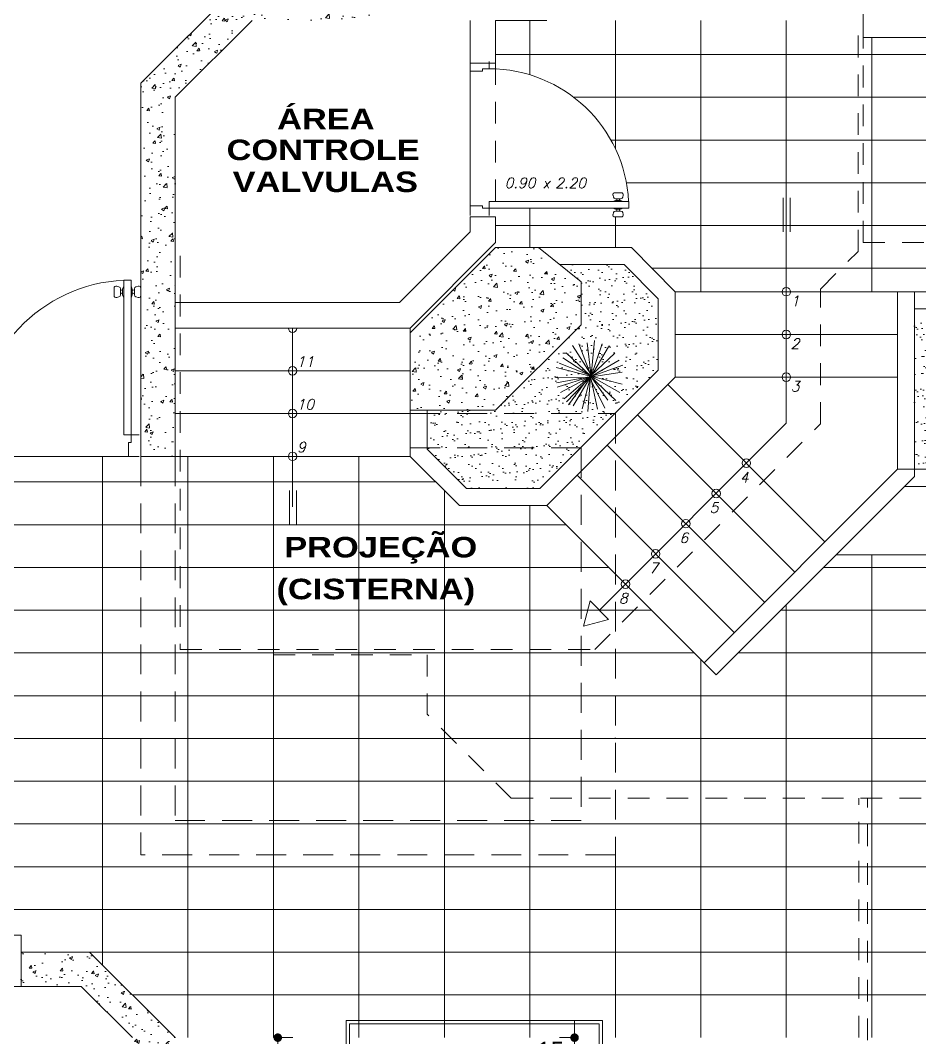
# Model space of a CAD drawing. Header units: millimetres. Extents: x 2178 to 2304, y 1220 to 1359.
# Drawn here: x 2190.05 to 2195.31, y 1334.32 to 1340.27 of the extents above; entities that cross this region are included whole.
import ezdxf
from ezdxf.enums import TextEntityAlignment as Align

# ---------------------------------------------------------------- set-up
doc = ezdxf.new("R2010")
doc.units = ezdxf.units.MM
doc.linetypes.add('HIDDEN', pattern=[9.525, 6.35, -3.175])
doc.linetypes.add('LÍNEAS_OCULTAS', pattern=[0.375, 0.25, -0.125])
doc.layers.get('0').update_dxf_attribs({"lineweight": 0})
for name, color, linetype, lineweight in [('carpinteria', 12, 'Continuous', 5), ('ESCALERA', 71, 'Continuous', 9), ('PLUMA 1', 46, 'Continuous', 13), ('PLUMA 2', 94, 'Continuous', 15), ('PLUMA 7', 10, 'Continuous', 0), ('PROY', 13, 'HIDDEN', 13), ('TEXTO', 5, 'Continuous', 18), ('TEXTOS', 42, 'Continuous', 13), ('vegetacio', 62, 'Continuous', 5)]:
    doc.layers.add(name, color=color, linetype=linetype, lineweight=lineweight)
doc.layers.add('pisos....', color=7, linetype='Continuous', lineweight=5, true_color=0x7c7f7e)
doc.styles.add('ARIAL', font='arial.ttf')
doc.styles.add('ARIAL-N', font='arialbd.ttf')
doc.styles.add('SIMPLEX', font='simplex.shx', dxfattribs={"width": 1.2, "oblique": 15})
doc.dimstyles.new('RPM 50', dxfattribs={"dimtxt": 0.1, "dimasz": 0.05, "dimexe": 0.0885, "dimexo": 0.1535, "dimgap": 0.071, "dimtad": 2, "dimtih": 1, "dimtoh": 1, "dimzin": 4, "dimdsep": 46, "dimtxsty": 'ARIAL', "dimblk": 'DOT', "dimcen": 0.4, "dimdle": 0.25, "dimclrd": 8, "dimclre": 8, "dimclrt": 9, "dimadec": 0, "dimazin": 0, "dimtfac": 1, "dimtix": 1, "dimtmove": 0, "dimatfit": 3, "dimldrblk": 'DOT', "dimfxl": 0.5, "dimfxlon": 1, "dimlwd": 0, "dimlwe": 0, "dimarcsym": 0})
pattern_1 = [(50, (1019.0931, -426.95647), (0.182184669, -0.015939086), [0.01905, -0.20955]), (355, (1019.0931, -426.95647), (-0.035243421, 0.191056845), [0.01524, -0.167640584]), (100.451445, (1019.10828, -426.9578), (0.146941247, 0.175117752), [0.016190009, -0.178090245]), (46.1842, (1019.0931, -426.90567), (0.27107904, -0.042042328), [0.028575, -0.314325]), (96.635558, (1019.11569, -426.90918), (0.237404134, 0.247426125), [0.024285023, -0.267135608]), (351.184151, (1019.0931, -426.90567), (0.237404134, 0.247426125), [0.022859967, -0.251459732]), (21, (1019.1185, -426.91837), (0.151614391, -0.102265198), [0.01905, -0.20955]), (326, (1019.1185, -426.91837), (0.061802028, 0.184187966), [0.01524, -0.16764]), (71.451445, (1019.13113, -426.9269), (0.21341642, 0.081922769), [0.016190009, -0.178089938]), (37.5, (1019.093096, -426.95647), (0.0030886033, 0.0845550389), [0, -0.165608, 0, -0.17018, 0, -0.168275]), (7.5, (1019.0931, -426.95647), (0.0668196625, 0.100180575), [0, -0.097028, 0, -0.161798, 0, -0.064135]), (327.5, (1019.036454, -426.95647), (0.1355905952, -0.005728744), [0, -0.0635, 0, -0.19812, 0, -0.26289]), (317.5, (1019.01105, -426.95647), (0.1481291814, 0.025426491), [0, -0.08255, 0, -0.131572, 0, -0.18669])]
pattern_2 = [(37.5, (1019.093096, -426.95647), (-0.0032000626, 0.0978826475), [0, -0.077216, 0, -0.08636, 0, -0.08255]), (7.5, (1019.0931, -426.95647), (0.089904657, 0.14336502), [0, -0.041656, 0, -0.069596, 0, -0.02667]), (327.5, (1019.03061, -426.95647), (0.158198474, 0.000287437), [0, -0.0254, 0, -0.09144, 0, -0.11938]), (317.5, (1019.03061, -426.95647), (0.1527112905, 0.044585865), [0, -0.0127, 0, -0.059944, 0, -0.06858])]

# ---------------------------------------------------------------- blocks, each defined once
blk = doc.blocks.new('puerta de 0.80')
for p, q in [((0, 0.7579), (0, 0.8079)), ((0, 0.0579), (0, 0.8079)), ((0.065, 0.7579), (0.065, 0.7704)), ((0.065, 0.7704), (0.1, 0.7704)), ((0.1, 0.7704), (0.1, 0.8079)), ((0, 0.7579), (0.065, 0.7579)), ((0.7434, 0.1132), (0.7462, 0.1025)), ((0.77, 0.1257), (0.753, 0.1257)), ((0.77, 0.1257), (0.787, 0.1257)), ((0.7966, 0.1132), (0.7938, 0.1025)), ((0, 0.0079), (0, 0.0579)), ((0, 0.0579), (0.065, 0.0579)), ((0.065, 0.0454), (0.065, 0.0579)), ((0.1, 0.0804), (0.825, 0.0804)), ((0.1, 0.0454), (0.1, 0.0804)), ((0.7821, 0.0951), (0.7559, 0.0951)), ((0.7559, 0.0951), (0.7579, 0.0951)), ((0.7821, 0.0855), (0.7559, 0.0855)), ((0.7629, 0.0901), (0.7629, 0.0855)), ((0.7771, 0.0901), (0.7771, 0.0855)), ((0.7841, 0.0951), (0.7821, 0.0951)), ((0.825, 0.0804), (0.825, 0.0454)), ((0.1, 0.0454), (0.065, 0.0454)), ((0.825, 0.0454), (0.1, 0.0454)), ((0.1, 0.0454), (0.1, 0.0079)), ((0.7434, 0.0126), (0.7462, 0.0232)), ((0.77, 0), (0.753, 0)), ((0.7821, 0.0403), (0.7559, 0.0403)), ((0.7821, 0.0306), (0.7559, 0.0306)), ((0.7559, 0.0306), (0.7579, 0.0306)), ((0.7629, 0.0356), (0.7629, 0.0403)), ((0.77, 0), (0.787, 0)), ((0.825, 0.0454), (0.772, 0.0454)), ((0.7771, 0.0356), (0.7771, 0.0403)), ((0.7841, 0.0306), (0.7821, 0.0306)), ((0.7966, 0.0126), (0.7938, 0.0232))]:
    blk.add_line(p, q)
at = {"linetype": 'Continuous', "lineweight": 0}
for p, q in [((0.7559, 0.0855), (0.7419, 0.0804)), ((0.7821, 0.0855), (0.796, 0.0804)), ((0.7559, 0.0403), (0.7419, 0.0454)), ((0.7821, 0.0403), (0.796, 0.0454))]:
    blk.add_line(p, q, dxfattribs=at)
for centre, radius, start, end in [((0.1, 0.0454), 0.725, 2.7671, 90), ((0.753, 0.1157), 0.01, 90, 195), ((0.7559, 0.1051), 0.01, 195, 270), ((0.7841, 0.1051), 0.01, 270, 345), ((0.787, 0.1157), 0.01, 345, 90), ((0.7579, 0.0901), 0.005, 0, 90), ((0.7821, 0.0901), 0.005, 90, 180), ((0.753, 0.01), 0.01, 165, 270), ((0.7559, 0.0206), 0.01, 90, 165), ((0.7579, 0.0356), 0.005, 270, 0), ((0.7821, 0.0356), 0.005, 180, 270), ((0.7841, 0.0206), 0.01, 15, 90), ((0.787, 0.01), 0.01, 270, 15)]:
    blk.add_arc(centre, radius, start, end)
blk = doc.blocks.new('F1')
for points in [[(-0.1, 0.02), (0.1, 0.02)], [(-0.1, -0.02), (0.1, -0.02)]]:
    blk.add_lwpolyline(points)
blk = doc.blocks.new('P')
at = {"style": 'SIMPLEX', "oblique": 15}
blk.add_text('x', height=0.06, dxfattribs=at).set_placement((-0.017, 0.0255))
blk.add_attdef('L', text='', height=0.06, dxfattribs=at).set_placement((-0.0577, 0.0255), align=Align.RIGHT)
blk.add_attdef('H', (0.0581, 0.0255), '', height=0.06, dxfattribs=at)
blk = doc.blocks.new('Arbust11')
for p, q in [((-0.162, 0.888), (0.038, 0.486)), ((0.038, 0.487), (-0.094, 0.94)), ((0.041, 0.482), (0.038, 0.935)), ((0.041, 0.545), (0.141, 0.941)), ((0.044, 0.486), (0.309, 0.872)), ((0.059, 0.52), (0.2, 0.847)), ((0.028, 0.486), (-0.374, 0.704)), ((-0.349, 0.748), (0.041, 0.486)), ((-0.062, 0.557), (-0.333, 0.794)), ((0.038, 0.486), (-0.274, 0.822)), ((0.044, 0.479), (0.381, 0.779)), ((0.031, 0.486), (-0.405, 0.61)), ((0.047, 0.479), (0.437, 0.676)), ((-0.433, 0.526), (0.044, 0.482)), ((0.044, 0.482), (-0.427, 0.467)), ((-0.053, 0.479), (-0.427, 0.395)), ((0.041, 0.476), (-0.389, 0.267)), ((0.041, 0.47), (-0.336, 0.217)), ((0.041, 0.473), (-0.274, 0.158)), ((0.038, 0.467), (-0.212, 0.099)), ((0.05, 0.454), (-0.109, 0.021)), ((0.05, 0.464), (-0.022, 0.015)), ((0.047, 0.486), (0.499, 0.426)), ((0.05, 0.479), (0.29, 0.083)), ((0.05, 0.473), (0.43, 0.245)), ((0.053, 0.489), (0.474, 0.514)), ((0.053, 0.47), (0.194, 0.018)), ((0.053, 0.445), (0.091, 0.027)), ((0.056, 0.476), (0.365, 0.143)), ((0.072, 0.476), (0.465, 0.348))]:
    blk.add_line(p, q)
blk = doc.blocks.new('_DOT')
at = {"color": 0, "linetype": 'ByBlock'}
blk.add_line((-0.5, 0), (-1, 0), dxfattribs=at)
at = {"color": 0, "linetype": 'ByBlock', "const_width": 0.5}
blk.add_lwpolyline([(-0.25, 0, 1), (0.25, 0, 1)], format="xyb", close=True, dxfattribs=at)
blk = doc.blocks.new('*D989')
at = {"color": 8, "lineweight": 0, "transparency": 16777216}
for p, q in [((2193.2876, 1334.3697), (2193.2876, 1334.4197)), ((2193.2876, 1334.3197), (2193.1991, 1334.3197)), ((2193.2876, 1334.3197), (2193.2876, 1334.1697)), ((2193.4478, 1334.1697), (2193.1991, 1334.1697)), ((2193.2876, 1334.1197), (2193.2876, 1334.0697))]:
    blk.add_line(p, q, dxfattribs=at)
at = {"layer": 'Defpoints', "color": 0, "transparency": 16777216}
for p in [(2193.2984, 1334.3197), (2193.2876, 1334.1697), (2193.6013, 1334.1697)]:
    blk.add_point(p, dxfattribs=at)
at = {"color": 8, "lineweight": 0, "transparency": 16777216, "xscale": 0.05, "yscale": 0.05, "zscale": 0.05}
for p, rotation in [((2193.2876, 1334.3197), 270), ((2193.2876, 1334.1697), 90)]:
    blk.add_blockref('_DOT', p, dxfattribs=dict(at, rotation=rotation))
at = {"color": 9, "transparency": 16777216, "insert": (2193.1286, 1334.2447), "char_height": 0.1, "attachment_point": 5, "style": 'ARIAL'}
blk.add_mtext('.15', dxfattribs=at)
blk = doc.blocks.new('*D995')
at = {"color": 8, "lineweight": 0, "transparency": 16777216}
for p, q in [((2191.5518, 1334.3197), (2191.6403, 1334.3197)), ((2191.5518, 1334.2697), (2191.5518, 1334.1197)), ((2191.5518, 1334.0697), (2191.6403, 1334.0697))]:
    blk.add_line(p, q, dxfattribs=at)
at = {"layer": 'Defpoints', "color": 0, "transparency": 16777216}
for p in [(2191.4826, 1334.3197), (2191.4826, 1334.0697), (2191.5518, 1334.0697)]:
    blk.add_point(p, dxfattribs=at)
at = {"color": 8, "lineweight": 0, "transparency": 16777216, "xscale": 0.05, "yscale": 0.05, "zscale": 0.05}
for p, rotation in [((2191.5518, 1334.3197), 90), ((2191.5518, 1334.0697), 270)]:
    blk.add_blockref('_DOT', p, dxfattribs=dict(at, rotation=rotation))
at = {"color": 9, "transparency": 16777216, "insert": (2191.7108, 1334.1947), "char_height": 0.1, "attachment_point": 5, "style": 'ARIAL'}
blk.add_mtext('.25', dxfattribs=at)

msp = doc.modelspace()

# ---------------------------------------------------------------- hatches: boundary and pattern name
h = msp.add_hatch()
h.set_pattern_fill('AR-CONC', color=256, scale=0.001)
h.set_pattern_definition(pattern_1)
h.paths.add_polyline_path([(2190.9513, 1339.8197), (2191.4013, 1340.2697), (2192.1763, 1340.2697), (2192.1763, 1340.4697), (2191.3185, 1340.4697), (2190.7513, 1339.9026), (2190.7513, 1337.7197), (2190.9513, 1337.7197)])
h = msp.add_hatch()
h.set_pattern_fill('AR-CONC', color=256, scale=0.001)
h.set_pattern_definition(pattern_1)
h.paths.add_polyline_path([(2193.3263, 1338.4897), (2193.3263, 1338.7397), (2193.0763, 1338.9414), (2192.8263, 1338.9414), (2192.3263, 1338.4414), (2192.3263, 1337.9897), (2192.8263, 1337.9897)])
h = msp.add_hatch()
h.set_pattern_fill('AR-SAND', color=256, scale=0.002)
h.set_pattern_definition(pattern_2)
h.paths.add_polyline_path([(2192.4263, 1337.9897), (2192.8263, 1337.9897), (2193.3263, 1338.4897), (2193.3263, 1338.7397), (2193.2002, 1338.8414), (2193.5782, 1338.8414), (2193.7763, 1338.6414), (2193.7763, 1338.224), (2193.0843, 1337.532), (2192.6555, 1337.532), (2192.4263, 1337.7611)])
h.paths.add_polyline_path([(2193.2464, 1338.0513), (2193.2471, 1338.0506), (2193.2497, 1338.0515), (2193.2517, 1338.0504), (2193.2571, 1338.0512), (2193.2523, 1338.0525), (2193.2497, 1338.0515), (2193.248, 1338.0525), (2193.2467, 1338.0521), (2193.2447, 1338.0517), (2193.2443, 1338.0502), (2193.2426, 1338.0474)], flags=16)
h = msp.add_hatch()
h.set_pattern_fill('AR-SAND', color=256, scale=0.002)
h.set_pattern_definition(pattern_2)
h.paths.add_polyline_path([(2195.2763, 1338.5826), (2195.2763, 1337.6441), (2197.2763, 1337.6441), (2197.2763, 1338.0912), (2196.7849, 1338.5826)])
h.paths.add_polyline_path([(2196.8679, 1338.2079), (2196.854, 1338.269), (2196.847, 1338.2411)], flags=16)
h.paths.add_polyline_path([(2196.2017, 1338.0903), (2196.2015, 1338.0902), (2196.2016, 1338.089), (2196.2034, 1338.0887)], flags=16)
h.paths.add_polyline_path([(2196.7845, 1338.2068), (2196.7843, 1338.1882), (2196.7898, 1338.1865)], flags=16)
h.paths.add_polyline_path([(2196.9224, 1338.1748), (2196.9355, 1338.19), (2196.9295, 1338.2061)], flags=16)
h.paths.add_polyline_path([(2196.9432, 1338.2273), (2196.9448, 1338.2453), (2196.9334, 1338.2222), (2196.9306, 1338.2107), (2196.9327, 1338.276)], flags=16)
h.paths.add_polyline_path([(2197.0175, 1338.1923), (2197.0267, 1338.1923), (2197.0281, 1338.2024)], flags=16)
h.paths.add_polyline_path([(2197.0433, 1338.1033), (2197.063, 1338.1065), (2197.0688, 1338.1227)], flags=16)
h.paths.add_polyline_path([(2197.0929, 1338.1301), (2197.1057, 1338.143), (2197.0821, 1338.1326), (2197.0726, 1338.1255), (2197.1162, 1338.1742)], flags=16)
h.paths.add_polyline_path([(2196.8206, 1338.1459), (2196.8573, 1338.1425), (2196.8352, 1338.1977)], flags=16)
h.paths.add_polyline_path([(2196.8527, 1338.232), (2196.848, 1338.2495), (2196.8452, 1338.2239), (2196.8474, 1338.2052), (2196.8465, 1338.2125), (2196.8262, 1338.2742)], flags=16)
h.paths.add_polyline_path([(2196.7925, 1338.1849), (2196.7999, 1338.1985), (2196.7883, 1338.2168), (2196.7886, 1338.2441), (2196.8119, 1338.2209), (2196.8024, 1338.2033), (2196.7986, 1338.161), (2196.7875, 1338.17), (2196.7473, 1338.1931), (2196.7493, 1338.1758), (2196.762, 1338.158), (2196.7635, 1338.1388), (2196.7413, 1338.1765), (2196.7315, 1338.1811), (2196.7279, 1338.156), (2196.7306, 1338.1538), (2196.7277, 1338.165), (2196.6951, 1338.1844), (2196.7148, 1338.1577), (2196.7017, 1338.1949), (2196.7315, 1338.1811), (2196.7382, 1338.2272)], flags=16)
h.paths.add_polyline_path([(2196.6558, 1338.1482), (2196.6941, 1338.1304), (2196.6702, 1338.1346), (2196.6818, 1338.0978), (2196.6731, 1338.0995), (2196.6748, 1338.0913), (2196.6781, 1338.0903), (2196.6715, 1338.0998), (2196.6343, 1338.1069), (2196.6619, 1338.0885), (2196.6369, 1338.119), (2196.667, 1338.1164)], flags=16)
h.paths.add_polyline_path([(2196.8871, 1338.2605), (2196.901, 1338.2308), (2196.8821, 1338.2139), (2196.8828, 1338.2105), (2196.8877, 1338.221), (2196.8753, 1338.2567), (2196.8732, 1338.2236)], flags=16)
h.paths.add_polyline_path([(2196.6629, 1338.0578), (2196.6924, 1338.0454), (2196.6798, 1338.0609)], flags=16)
h.paths.add_polyline_path([(2196.6444, 1338.075), (2196.6269, 1338.0796), (2196.6477, 1338.0644), (2196.6586, 1338.0597), (2196.5946, 1338.0731)], flags=16)
h.paths.add_polyline_path([(2196.6242, 1338.0044), (2196.6546, 1338.0001), (2196.647, 1338.0124), (2196.6316, 1338.0118)], flags=16)
h.paths.add_polyline_path([(2196.6507, 1338.0414), (2196.6718, 1338.036), (2196.6853, 1338.0222), (2196.644, 1338.0369), (2196.6238, 1338.0314), (2196.641, 1338.0192), (2196.6036, 1338.0132), (2196.6358, 1338.0054), (2196.6019, 1338.0255), (2196.653, 1338.0393)], flags=16)
h.paths.add_polyline_path([(2197.0065, 1338.1767), (2196.9892, 1338.1497), (2197.0066, 1338.1595)], flags=16)
h.paths.add_polyline_path([(2197.04, 1338.164), (2197.057, 1338.1964), (2197.0115, 1338.1515), (2196.9689, 1338.1329), (2197.0256, 1338.1201), (2197.0601, 1338.1495), (2197.0628, 1338.1599), (2197.0375, 1338.1592), (2197.0358, 1338.1561), (2197.0463, 1338.1609), (2197.0598, 1338.1963), (2197.0369, 1338.1723), (2197.0713, 1338.1917), (2197.0577, 1338.1405), (2197.0607, 1338.1415), (2197.0373, 1338.1175), (2196.9789, 1338.1306), (2196.9564, 1338.1274)], flags=16)
h.paths.add_polyline_path([(2196.99, 1338.1897), (2196.9925, 1338.1916), (2196.9835, 1338.1717), (2196.9676, 1338.1608), (2196.9891, 1338.1989), (2196.9882, 1338.2096), (2196.9646, 1338.2002), (2196.9641, 1338.1968), (2196.9723, 1338.2049), (2196.9729, 1338.2428), (2196.9596, 1338.2124), (2196.9852, 1338.2423)], flags=16)
h.paths.add_polyline_path([(2196.6793, 1337.9753), (2196.6621, 1337.9855), (2196.6473, 1337.9769)], flags=16)
h.paths.add_polyline_path([(2196.6307, 1337.9779), (2196.6426, 1337.9772), (2196.5779, 1337.9679), (2196.624, 1337.9867), (2196.606, 1337.9851)], flags=16)
h.paths.add_polyline_path([(2196.6603, 1337.8955), (2196.6909, 1337.905), (2196.6713, 1337.9087)], flags=16)
h.paths.add_polyline_path([(2196.6444, 1337.8908), (2196.6558, 1337.8942), (2196.5982, 1337.8633), (2196.6351, 1337.8968), (2196.6187, 1337.8891)], flags=16)
h.paths.add_polyline_path([(2196.6936, 1337.9203), (2196.6405, 1337.9346), (2196.6436, 1337.9322), (2196.6907, 1337.9194)], flags=16)
h.paths.add_polyline_path([(2196.6631, 1337.9595), (2196.6805, 1337.9511), (2196.6143, 1337.9506), (2196.6428, 1337.9567), (2196.6414, 1337.9573)], flags=16)
h.paths.add_polyline_path([(2197.1548, 1337.9403), (2197.1559, 1337.9402), (2197.1511, 1337.9479)], flags=16)
h.paths.add_polyline_path([(2197.0898, 1337.9708), (2197.107, 1337.9606), (2197.1219, 1337.9693)], flags=16)
h.paths.add_polyline_path([(2197.1451, 1337.9595), (2197.1632, 1337.9611), (2197.1384, 1337.9683), (2197.1266, 1337.969), (2197.1912, 1337.9782)], flags=16)
h.paths.add_polyline_path([(2197.1248, 1337.9901), (2197.1277, 1337.9888), (2197.106, 1337.9867), (2197.0886, 1337.9951), (2197.1324, 1337.9954), (2197.1412, 1338.0016), (2197.1213, 1338.0174), (2197.1181, 1338.016), (2197.1292, 1338.013), (2197.1623, 1338.0315), (2197.1294, 1338.0278), (2197.1681, 1338.0205)], flags=16)
h.paths.add_polyline_path([(2197.1089, 1338.0507), (2197.0782, 1338.0412), (2197.0979, 1338.0375)], flags=16)
h.paths.add_polyline_path([(2197.1045, 1338.0712), (2197.1077, 1338.0711), (2197.088, 1338.0616), (2197.0688, 1338.0635), (2197.1098, 1338.0788), (2197.116, 1338.0877), (2197.0919, 1338.0957), (2197.0893, 1338.0933), (2197.1008, 1338.0943), (2197.1256, 1338.1229), (2197.0959, 1338.1082), (2197.1348, 1338.1146)], flags=16)
h.paths.add_polyline_path([(2196.6811, 1337.8845), (2196.7003, 1337.8826), (2196.6593, 1337.8673), (2196.6473, 1337.8501), (2196.6683, 1337.8519), (2196.6436, 1337.8232), (2196.6733, 1337.8379), (2196.6344, 1337.8315), (2196.6646, 1337.8749), (2196.6615, 1337.8751)], flags=16)
h.paths.add_polyline_path([(2197.0639, 1337.8176), (2197.0404, 1337.8394), (2197.047, 1337.8205)], flags=16)
h.paths.add_polyline_path([(2197.0075, 1337.7502), (2197.0073, 1337.7508), (2197.0046, 1337.7563), (2196.9963, 1337.7494), (2196.9942, 1337.7476), (2197.0058, 1337.7385)], flags=16)
h.paths.add_polyline_path([(2196.7003, 1337.8235), (2196.7259, 1337.8429), (2196.7061, 1337.8396)], flags=16)
h.paths.add_polyline_path([(2196.687, 1337.8136), (2196.6965, 1337.8207), (2196.653, 1337.772), (2196.6763, 1337.816), (2196.6635, 1337.8032)], flags=16)
h.paths.add_polyline_path([(2195.8953, 1338.2598), (2195.8963, 1338.2597), (2195.8915, 1338.2674)], flags=16)
h.paths.add_polyline_path([(2195.8303, 1338.2903), (2195.8475, 1338.2801), (2195.8623, 1338.2888)], flags=16)
h.paths.add_polyline_path([(2195.8855, 1338.279), (2195.9036, 1338.2806), (2195.8788, 1338.2878), (2195.867, 1338.2885), (2195.9317, 1338.2978)], flags=16)
h.paths.add_polyline_path([(2195.8043, 1338.1371), (2195.7808, 1338.1589), (2195.7874, 1338.1401)], flags=16)
h.paths.add_polyline_path([(2195.7479, 1338.0697), (2195.7477, 1338.0703), (2195.745, 1338.0758), (2195.7367, 1338.0689), (2195.7346, 1338.0671), (2195.7462, 1338.058)], flags=16)
h.paths.add_polyline_path([(2195.4335, 1338.2611), (2195.4546, 1338.2538), (2195.4424, 1338.2708), (2195.4252, 1338.2706)], flags=16)
h.paths.add_polyline_path([(2195.561, 1338.4654), (2195.5978, 1338.462), (2195.5756, 1338.5172)], flags=16)
h.paths.add_polyline_path([(2195.7579, 1338.5118), (2195.7671, 1338.5118), (2195.7685, 1338.5219)], flags=16)
h.paths.add_polyline_path([(2195.8682, 1338.3084), (2195.8464, 1338.3062), (2195.8291, 1338.3146), (2195.8728, 1338.3149), (2195.8817, 1338.3211), (2195.8617, 1338.3369), (2195.8585, 1338.3355), (2195.8697, 1338.3325), (2195.9027, 1338.351), (2195.8698, 1338.3473), (2195.9085, 1338.34), (2195.8653, 1338.3096)], flags=16)
h.paths.add_polyline_path([(2195.8171, 1338.2203), (2195.8298, 1338.2048), (2195.8467, 1338.2078)], flags=16)
h.paths.add_polyline_path([(2195.8652, 1338.1907), (2195.8827, 1338.186), (2195.8619, 1338.2012), (2195.851, 1338.206), (2195.9149, 1338.1926)], flags=16)
h.paths.add_polyline_path([(2195.876, 1338.2316), (2195.8626, 1338.2532), (2195.8591, 1338.2531), (2195.8686, 1338.2464), (2195.9059, 1338.2525), (2195.8737, 1338.2603), (2195.9076, 1338.2402)], flags=16)
h.paths.add_polyline_path([(2195.8493, 1338.3702), (2195.8187, 1338.3607), (2195.8383, 1338.357)], flags=16)
h.paths.add_polyline_path([(2195.8481, 1338.3906), (2195.8284, 1338.3811), (2195.8092, 1338.3831), (2195.8502, 1338.3983), (2195.8564, 1338.4072), (2195.8323, 1338.4152), (2195.8297, 1338.4128), (2195.8412, 1338.4138), (2195.866, 1338.4425), (2195.8363, 1338.4277), (2195.8752, 1338.4341), (2195.8449, 1338.3908)], flags=16)
h.paths.add_polyline_path([(2195.8092, 1338.4422), (2195.7837, 1338.4228), (2195.8034, 1338.4261)], flags=16)
h.paths.add_polyline_path([(2195.813, 1338.445), (2195.8566, 1338.4937), (2195.8333, 1338.4496), (2195.8461, 1338.4625), (2195.8226, 1338.4521)], flags=16)
h.paths.add_polyline_path([(2195.8158, 1338.1147), (2195.8307, 1338.1043), (2195.8164, 1338.1257), (2195.8077, 1338.1339), (2195.8632, 1338.0994)], flags=16)
h.paths.add_polyline_path([(2195.82, 1338.1512), (2195.8214, 1338.1484), (2195.8034, 1338.1607), (2195.7955, 1338.1783), (2195.8292, 1338.1504), (2195.84, 1338.1495), (2195.8348, 1338.1743), (2195.8315, 1338.1754), (2195.8381, 1338.1659), (2195.8753, 1338.1588), (2195.8477, 1338.1772), (2195.8727, 1338.1467)], flags=16)
h.paths.add_polyline_path([(2195.7469, 1338.4962), (2195.7296, 1338.4692), (2195.747, 1338.479)], flags=16)
h.paths.add_polyline_path([(2195.8011, 1338.461), (2195.7777, 1338.437), (2195.7193, 1338.4502), (2195.6968, 1338.447), (2195.7804, 1338.4835), (2195.7975, 1338.5159), (2195.752, 1338.471), (2195.7093, 1338.4524), (2195.766, 1338.4396), (2195.8005, 1338.469), (2195.8033, 1338.4795), (2195.7779, 1338.4787), (2195.7763, 1338.4756), (2195.7868, 1338.4804), (2195.8002, 1338.5158), (2195.7773, 1338.4919), (2195.8117, 1338.5112), (2195.7981, 1338.4601)], flags=16)
h.paths.add_polyline_path([(2195.705, 1338.5198), (2195.7046, 1338.5163), (2195.7127, 1338.5244), (2195.7133, 1338.5623), (2195.7, 1338.5319), (2195.7257, 1338.5619), (2195.7304, 1338.5092), (2195.7329, 1338.5111), (2195.7239, 1338.4912), (2195.708, 1338.4803), (2195.7296, 1338.5184), (2195.7286, 1338.5292)], flags=16)
h.paths.add_polyline_path([(2195.6584, 1338.09), (2195.6514, 1338.0713), (2195.6624, 1338.0582)], flags=16)
h.paths.add_polyline_path([(2195.6568, 1338.0337), (2195.6616, 1338.0162), (2195.6643, 1338.0418), (2195.663, 1338.0536), (2195.6833, 1337.9915)], flags=16)
h.paths.add_polyline_path([(2195.7403, 1338.0852), (2195.7257, 1338.1137), (2195.7254, 1338.0937)], flags=16)
h.paths.add_polyline_path([(2195.8078, 1338.0708), (2195.7599, 1338.093), (2195.7602, 1338.0899), (2195.7475, 1338.1076), (2195.7461, 1338.1269), (2195.7683, 1338.0891), (2195.7781, 1338.0846), (2195.7817, 1338.1097), (2195.7789, 1338.1118), (2195.7819, 1338.1007), (2195.8144, 1338.0813), (2195.7948, 1338.108)], flags=16)
h.paths.add_polyline_path([(2195.7037, 1338.1374), (2195.6825, 1338.0934), (2195.69, 1338.0524), (2195.6977, 1338.0448), (2195.7071, 1338.0624), (2195.7121, 1338.1175)], flags=16)
h.paths.add_polyline_path([(2195.67, 1338.5256), (2195.6629, 1338.4944), (2195.6759, 1338.5095)], flags=16)
h.paths.add_polyline_path([(2195.6836, 1338.5468), (2195.6852, 1338.5649), (2195.6738, 1338.5417), (2195.6711, 1338.5302), (2195.6732, 1338.5955)])
h.paths.add_polyline_path([(2195.6225, 1338.5334), (2195.6232, 1338.53), (2195.6282, 1338.5405), (2195.6157, 1338.5762), (2195.6136, 1338.5432), (2195.6275, 1338.58), (2195.6414, 1338.5503)], flags=16)
h.paths.add_polyline_path([(2195.5857, 1338.5434), (2195.5878, 1338.5247), (2195.5869, 1338.532), (2195.5667, 1338.5937), (2195.5931, 1338.5515), (2195.5884, 1338.569)])
h.paths.add_polyline_path([(2195.5871, 1338.0908), (2195.5741, 1338.0757), (2195.58, 1338.0596)], flags=16)
h.paths.add_polyline_path([(2195.5664, 1338.0384), (2195.5648, 1338.0203), (2195.5762, 1338.0434), (2195.5789, 1338.055), (2195.5768, 1337.9897)], flags=16)
h.paths.add_polyline_path([(2195.6204, 1338.0842), (2195.5983, 1338.0504), (2195.6, 1338.0721), (2195.6112, 1338.0878), (2195.6012, 1338.0283), (2195.6275, 1338.0518)], flags=16)
h.paths.add_polyline_path([(2195.5096, 1338.5), (2195.5243, 1338.4715), (2195.5245, 1338.4915)], flags=16)
h.paths.add_polyline_path([(2195.5429, 1338.5228), (2195.539, 1338.4805), (2195.5059, 1338.5076), (2195.5076, 1338.5042), (2195.4672, 1338.5556), (2195.53, 1338.5067), (2195.5162, 1338.5597), (2195.5193, 1338.556), (2195.5121, 1338.5805), (2195.5523, 1338.5404)], flags=16)
h.paths.add_polyline_path([(2195.5204, 1338.1159), (2195.503, 1338.1062), (2195.503, 1338.089)], flags=16)
h.paths.add_polyline_path([(2195.483, 1338.0738), (2195.4753, 1338.0573), (2195.4939, 1338.0752), (2195.5004, 1338.0851), (2195.4761, 1338.0244)], flags=16)
h.paths.add_polyline_path([(2195.545, 1338.0654), (2195.5494, 1338.0984), (2195.5171, 1338.0741), (2195.5261, 1338.094), (2195.5428, 1338.1054), (2195.543, 1338.1066), (2195.5123, 1338.0524)], flags=16)
h.paths.add_polyline_path([(2195.4901, 1338.4922), (2195.4898, 1338.4953), (2195.5025, 1338.4776), (2195.5039, 1338.4583), (2195.4817, 1338.4961), (2195.4719, 1338.5006), (2195.4683, 1338.4755), (2195.471, 1338.4733), (2195.4681, 1338.4845), (2195.4356, 1338.5039), (2195.4552, 1338.4772), (2195.4421, 1338.5144)], flags=16)
h.paths.add_polyline_path([(2195.4313, 1338.2245), (2195.4117, 1338.2282), (2195.4007, 1338.215)], flags=16)
h.paths.add_polyline_path([(2195.3755, 1338.2163), (2195.3591, 1338.2086), (2195.3848, 1338.2103), (2195.3962, 1338.2137), (2195.3386, 1338.1829)], flags=16)
h.paths.add_polyline_path([(2195.4019, 1338.1946), (2195.4216, 1338.204), (2195.4407, 1338.2021), (2195.3997, 1338.1868), (2195.3878, 1338.1696), (2195.4087, 1338.1714), (2195.384, 1338.1427), (2195.4137, 1338.1574), (2195.3748, 1338.151), (2195.405, 1338.1944)], flags=16)
h.paths.add_polyline_path([(2195.4663, 1338.1624), (2195.4466, 1338.1591), (2195.4408, 1338.143)], flags=16)
h.paths.add_polyline_path([(2195.4167, 1338.1355), (2195.4039, 1338.1227), (2195.4274, 1338.1331), (2195.437, 1338.1402), (2195.3934, 1338.0915)], flags=16)
h.paths.add_polyline_path([(2195.4632, 1338.1047), (2195.4498, 1338.0693), (2195.4727, 1338.0933), (2195.4383, 1338.074), (2195.4467, 1338.1057), (2195.4721, 1338.1065), (2195.4737, 1338.1096)], flags=16)
h.paths.add_polyline_path([(2195.434, 1338.2399), (2195.3809, 1338.2541), (2195.384, 1338.2517), (2195.4311, 1338.2389)], flags=16)
h.paths.add_polyline_path([(2195.4222, 1338.4173), (2195.4135, 1338.419), (2195.4152, 1338.4109), (2195.4185, 1338.4098), (2195.4119, 1338.4193), (2195.3747, 1338.4264), (2195.4023, 1338.408), (2195.3773, 1338.4385), (2195.4074, 1338.4359), (2195.3962, 1338.4677), (2195.4345, 1338.45), (2195.4106, 1338.4541)], flags=16)
h.paths.add_polyline_path([(2195.4033, 1338.3773), (2195.4329, 1338.3649), (2195.4202, 1338.3804)], flags=16)
h.paths.add_polyline_path([(2195.3848, 1338.3945), (2195.3673, 1338.3991), (2195.3881, 1338.3839), (2195.399, 1338.3792), (2195.3351, 1338.3926)], flags=16)
h.paths.add_polyline_path([(2195.3874, 1338.332), (2195.3909, 1338.3321), (2195.3814, 1338.3388), (2195.344, 1338.3327), (2195.3763, 1338.3249), (2195.3423, 1338.345), (2195.3934, 1338.3588), (2195.3911, 1338.3609), (2195.4122, 1338.3555), (2195.4257, 1338.3417), (2195.3845, 1338.3564), (2195.374, 1338.3535)], flags=16)
h.paths.add_polyline_path([(2195.3877, 1338.2964), (2195.4197, 1338.2949), (2195.4025, 1338.305)], flags=16)
h.paths.add_polyline_path([(2195.383, 1338.2967), (2195.3183, 1338.2874), (2195.3645, 1338.3062), (2195.3464, 1338.3046), (2195.3711, 1338.2974)], flags=16)
h = msp.add_hatch()
h.set_pattern_fill('AR-CONC', color=256, scale=0.001)
h.set_pattern_definition(pattern_1)
h.paths.add_polyline_path([(2190.4013, 1334.6197), (2190.7013, 1334.3197), (2190.7013, 1334.0697), (2190.9513, 1334.0697), (2190.9513, 1334.3197), (2190.4513, 1334.8197), (2190.0513, 1334.8197), (2190.0513, 1334.6197)])

# ---------------------------------------------------------------- linework, layer by layer
for points in [[(2198.2763, 1340.1697), (2194.9763, 1340.1697), (2194.9763, 1340.5197), (2198.2763, 1340.5197)], [(2191.9513, 1334.0697), (2191.9513, 1334.4197), (2193.4513, 1334.4197), (2193.4513, 1334.0697)], [(2191.9713, 1334.0897), (2191.9713, 1334.3997), (2193.4313, 1334.3997), (2193.4313, 1334.0897)]]:
    msp.add_lwpolyline(points, close=True)
for points in [[(2193.5226, 1336.0697), (2193.5263, 1336.0734)], [(2188.0763, 1334.6197), (2190.0513, 1334.6197), (2190.0513, 1334.9197), (2188.0763, 1334.9197), (2188.0763, 1334.6197)]]:
    msp.add_lwpolyline(points)
at = {"layer": 'ESCALERA'}
msp.add_lwpolyline([(2193.3393, 1336.7263), (2193.3787, 1336.8737), (2193.4866, 1336.7658)], close=True, dxfattribs=at)
at = {"layer": 'pisos....'}
for points in [[(2193.0263, 1339.951), (2193.0263, 1340.2697)], [(2193.5263, 1339.5191), (2193.5263, 1340.2697)], [(2194.0263, 1338.6826), (2194.0263, 1340.2697)], [(2194.5263, 1338.6826), (2194.5263, 1340.2697)], [(2195.0263, 1338.6826), (2195.0263, 1340.1697)], [(2192.8263, 1340.0697), (2209.0263, 1340.0697)], [(2193.2829, 1339.8197), (2209.0263, 1339.8197)], [(2193.5002, 1339.5697), (2209.0263, 1339.5697)], [(2193.5907, 1339.3197), (2209.0263, 1339.3197)], [(2193.0263, 1338.9414), (2193.0263, 1339.1708)], [(2193.5263, 1338.9414), (2193.5263, 1339.1197)], [(2192.8263, 1339.0697), (2209.0263, 1339.0697)], [(2193.7405, 1338.8197), (2199.5147, 1338.8197)], [(2190.5263, 1334.7447), (2190.5263, 1337.7197)], [(2191.0263, 1334.3197), (2191.0263, 1337.7197)], [(2191.5263, 1334.3197), (2191.5263, 1337.7197)], [(2192.0263, 1334.3197), (2192.0263, 1337.7197)], [(2189.2763, 1337.5697), (2192.4763, 1337.5697)], [(2192.5263, 1334.3197), (2192.5263, 1337.5197)], [(2193.0263, 1334.3197), (2193.0263, 1337.432)], [(2189.2763, 1337.3197), (2193.238, 1337.3197)], [(2195.0263, 1334.3197), (2195.0263, 1337.1441)], [(2189.2763, 1337.0697), (2193.488, 1337.0697)], [(2194.7433, 1337.0697), (2197.7513, 1337.0697)], [(2194.5263, 1334.3197), (2194.5263, 1336.8527)], [(2189.2763, 1336.8197), (2193.738, 1336.8197)], [(2194.4933, 1336.8197), (2198.0013, 1336.8197)], [(2189.2763, 1336.5697), (2193.988, 1336.5697)], [(2194.2433, 1336.5697), (2208.8593, 1336.5697)], [(2194.0263, 1334.3197), (2194.0263, 1336.5314)], [(2189.2763, 1336.3197), (2225.1324, 1336.3197)], [(2189.2763, 1336.0697), (2225.1324, 1336.0697)], [(2189.2763, 1335.8197), (2225.1324, 1335.8197)], [(2189.2763, 1335.5697), (2225.1324, 1335.5697)], [(2193.5263, 1334.3197), (2193.5263, 1335.3897)], [(2189.2763, 1335.3197), (2225.1324, 1335.3197)], [(2189.2763, 1335.0697), (2225.1324, 1335.0697)], [(2190.4513, 1334.8197), (2225.1324, 1334.8197)], [(2190.7013, 1334.5697), (2225.1324, 1334.5697)]]:
    msp.add_lwpolyline(points, dxfattribs=at)
at = {"layer": 'PLUMA 1'}
for p, q in [((2194.5263, 1337.9133), (2194.5263, 1339.1278)), ((2191.6388, 1338.4697), (2191.6388, 1337.4245))]:
    msp.add_line(p, q, dxfattribs=at)
msp.add_lwpolyline([(2193.4327, 1336.8197), (2194.5263, 1337.9133)], dxfattribs=at)
for centre in [(2194.5263, 1338.6826), (2194.5263, 1338.4326), (2191.6388, 1338.2197), (2194.5263, 1338.1826), (2191.6388, 1337.9697), (2191.6388, 1337.7197), (2194.2924, 1337.6795), (2194.1157, 1337.5027), (2193.9389, 1337.3259), (2193.7621, 1337.1491), (2193.5853, 1336.9723)]:
    msp.add_circle(centre, 0.025, dxfattribs=at)
msp.add_arc((2191.6388, 1338.4697), 0.025, 180, 0, dxfattribs=at)
at = {"layer": 'PLUMA 2', "color": 40, "linetype": 'Continuous', "lineweight": 20, "flags": 128}
for points in [[(2193.0763, 1338.9414), (2193.6199, 1338.9414)], [(2193.8763, 1338.6826), (2193.6199, 1338.9414)], [(2193.2002, 1338.8414), (2193.5782, 1338.8414)], [(2193.7763, 1338.6414), (2193.5782, 1338.8414)], [(2193.7763, 1338.224), (2193.7763, 1338.6414)], [(2193.8763, 1338.1826), (2193.8763, 1338.6826)], [(2193.8763, 1338.6826), (2195.1763, 1338.6826)], [(2195.1763, 1337.6441), (2195.1763, 1338.6826)], [(2195.1763, 1338.6826), (2195.2763, 1338.6826)], [(2195.2763, 1337.6027), (2195.2763, 1338.6826)], [(2195.2763, 1338.6826), (2196.8263, 1338.6826)], [(2195.2763, 1338.5826), (2196.7849, 1338.5826)], [(2192.3263, 1338.4697), (2192.3263, 1337.7197)], [(2193.8763, 1338.4326), (2195.1763, 1338.4326)], [(2190.9513, 1338.2197), (2192.3263, 1338.2197)], [(2193.0843, 1337.532), (2193.7763, 1338.224)], [(2193.1257, 1337.432), (2193.8763, 1338.1826)], [(2193.8763, 1338.1826), (2195.1763, 1338.1826)], [(2194.752, 1337.2198), (2193.8328, 1338.1391)], [(2192.4263, 1337.9897), (2192.4263, 1337.7611)], [(2190.9513, 1337.9697), (2192.3263, 1337.9697)], [(2194.5753, 1337.0431), (2193.656, 1337.9623)], [(2192.4263, 1337.7611), (2192.6555, 1337.532)], [(2194.3985, 1336.8663), (2193.4793, 1337.7855)], [(2190.9513, 1337.7197), (2192.3263, 1337.7197)], [(2192.3263, 1337.7197), (2192.6141, 1337.432)], [(2194.0449, 1336.5127), (2195.1763, 1337.6441)], [(2195.1763, 1337.6441), (2197.3183, 1337.6441)], [(2194.2217, 1336.6895), (2193.3025, 1337.6087)], [(2194.1157, 1336.442), (2195.2763, 1337.6027)], [(2192.6555, 1337.532), (2193.0843, 1337.532)], [(2195.2177, 1337.5441), (2197.2769, 1337.5441)], [(2192.6141, 1337.432), (2193.1257, 1337.432)], [(2194.0449, 1336.5127), (2193.1257, 1337.432)], [(2194.8177, 1337.1441), (2197.6769, 1337.1441)], [(2194.0449, 1336.5127), (2194.1157, 1336.442)]]:
    msp.add_lwpolyline(points, dxfattribs=at)
at = {"layer": 'PLUMA 2', "linetype": 'LÍNEAS_OCULTAS', "lineweight": 20, "ltscale": 0.7}
for points in [[(2192.3263, 1337.9697), (2193.5263, 1337.9697)], [(2193.5263, 1337.9697), (2193.5263, 1335.3897)], [(2192.3263, 1337.7697), (2193.3263, 1337.7697)], [(2193.3263, 1337.7697), (2193.3263, 1335.5897)], [(2190.7513, 1337.7197), (2190.7513, 1335.3897)], [(2190.9513, 1337.7197), (2190.9513, 1335.5897)], [(2193.3263, 1335.5897), (2190.9513, 1335.5897)], [(2193.5263, 1335.3897), (2190.7513, 1335.3897)]]:
    msp.add_lwpolyline(points, dxfattribs=at)
at = {"layer": 'PLUMA 7'}
for points in [[(2190.7513, 1339.9026), (2191.3185, 1340.4697)], [(2190.9513, 1339.8197), (2191.4013, 1340.2697)], [(2193.1263, 1340.2697), (2192.8263, 1340.2697), (2192.8263, 1340.0197), (2192.6763, 1340.0197), (2192.6763, 1340.2697)], [(2190.7513, 1337.7197), (2190.7513, 1339.9026)], [(2190.9513, 1337.7197), (2190.9513, 1339.8197)], [(2192.6763, 1339.1197), (2192.8263, 1339.1197), (2192.8263, 1338.9697)], [(2192.6763, 1339.1197), (2192.6763, 1339.0318)], [(2192.2642, 1338.6197), (2192.6763, 1339.0318)], [(2192.3263, 1338.4697), (2192.8263, 1338.9697)], [(2192.3263, 1338.4414), (2192.8263, 1338.9414)], [(2192.8263, 1338.9414), (2193.0763, 1338.9414)], [(2193.3263, 1338.4897), (2193.3263, 1338.7397), (2193.0763, 1338.9414)], [(2190.9513, 1338.6197), (2190.9513, 1338.6197), (2192.2642, 1338.6197)], [(2190.9513, 1338.4697), (2192.3263, 1338.4697)], [(2192.8263, 1337.9897), (2193.3263, 1338.4897)], [(2192.3263, 1338.4414), (2192.3263, 1337.9897), (2192.8263, 1337.9897)], [(2190.7513, 1337.7197), (2190.9513, 1337.7197)], [(2190.4513, 1334.8197), (2190.0513, 1334.8197), (2190.0513, 1334.6197)], [(2190.9513, 1334.3197), (2190.4513, 1334.8197)], [(2190.0513, 1334.6197), (2190.4013, 1334.6197)], [(2190.7013, 1334.3197), (2190.4013, 1334.6197)]]:
    msp.add_lwpolyline(points, dxfattribs=at)
at = {"layer": 'PROY', "ltscale": 0.02, "flags": 128}
for points in [[(2194.9463, 1338.9183), (2194.9463, 1340.2397)], [(2194.9763, 1338.9697), (2194.9763, 1340.1697)], [(2192.6763, 1340.0197), (2192.6763, 1339.1197)], [(2192.8263, 1340.0197), (2192.8263, 1339.1197)], [(2194.9763, 1338.9697), (2208.1263, 1338.9697)], [(2190.9813, 1338.8925), (2190.9813, 1336.5897)], [(2194.7263, 1338.6983), (2194.9463, 1338.9183)], [(2194.7263, 1337.9098), (2194.7263, 1338.6983)], [(2193.4062, 1336.5897), (2194.7263, 1337.9098)], [(2190.9813, 1336.5897), (2193.4062, 1336.5897)], [(2191.5263, 1336.5597), (2192.4263, 1336.5597)], [(2192.4263, 1336.5597), (2192.4263, 1336.2111)], [(2192.9177, 1335.7197), (2192.4263, 1336.2111)], [(2192.9177, 1335.7197), (2210.1849, 1335.7197)], [(2194.9513, 1334.3197), (2194.9513, 1335.7197)], [(2195.0013, 1330.8997), (2195.0013, 1335.7197)]]:
    msp.add_lwpolyline(points, dxfattribs=at)

# ---------------------------------------------------------------- block references
at = {"layer": 'carpinteria', "xscale": 1.125, "yscale": 1.125, "zscale": 1.125}
msp.add_blockref('puerta de 0.80', (2192.6763, 1339.1197), dxfattribs=at)
at = {"layer": 'carpinteria', "xscale": 1.25, "yscale": 1.25, "zscale": 1.25, "rotation": 90.00000000000001}
msp.add_blockref('puerta de 0.80', (2190.7513, 1337.7197), dxfattribs=at)
at = {"layer": 'PLUMA 1', "rotation": 89.99999999999999}
msp.add_blockref('F1', (2194.5284, 1339.1326), dxfattribs=at)
at = {"layer": 'PLUMA 1', "xscale": -1, "rotation": 90}
msp.add_blockref('F1', (2191.6409, 1337.4197), dxfattribs=at)
at = {"layer": 'TEXTOS'}
msp.add_blockref('P', (2193.1164, 1339.2631), dxfattribs=at).add_auto_attribs({'H': '2.20', 'L': '0.90'})
at = {"layer": 'vegetacio', "xscale": -0.4319999999999373, "yscale": 0.4319999999999373, "zscale": 0.4319999999999373, "rotation": 192.194189850218}
msp.add_blockref('Arbust11', (2193.32, 1338.3867), dxfattribs=at)

# ---------------------------------------------------------------- texts
at = {"layer": 'TEXTO', "style": 'ARIAL-N', "width": 1.2}
for s, p in [('ÁREA', (2191.8331, 1339.6326)), ('CONTROLE', (2191.8169, 1339.4522)), ('VALVULAS', (2191.8298, 1339.2655)), ('PROJEÇÃO', (2192.1542, 1337.1284)), ('(CISTERNA)', (2192.1256, 1336.8838))]:
    msp.add_text(s, height=0.12, dxfattribs=at).set_placement(p, align=Align.CENTER)
at = {"layer": 'TEXTOS', "style": 'SIMPLEX', "oblique": 15}
for s, p in [('1', (2194.5775, 1338.6286)), ('2', (2194.5775, 1338.3786)), ('11', (2191.7126, 1338.2736)), ('3', (2194.5775, 1338.1286)), ('10', (2191.7126, 1338.0236)), ('9', (2191.69, 1337.7736)), ('4', (2194.2801, 1337.5968)), ('5', (2194.1033, 1337.42)), ('6', (2193.9265, 1337.2432)), ('7', (2193.7498, 1337.0665)), ('8', (2193.573, 1336.8897))]:
    msp.add_text(s, height=0.06, dxfattribs=at).set_placement(p, align=Align.MIDDLE_CENTER)

# ---------------------------------------------------------------- dimensions: what is measured, and where the dimension line sits
for base, p1, p2, picture, middle in [((2193.2876, 1334.1697), (2193.2984, 1334.3197), (2193.6013, 1334.1697), '*D989', (2193.1286, 1334.2447)), ((2191.5518, 1334.0697), (2191.4826, 1334.3197), (2191.4826, 1334.0697), '*D995', (2191.7108, 1334.1947))]:
    dim = msp.add_linear_dim(base=base, p1=p1, p2=p2, angle=90, dimstyle='RPM 50')
    dim.commit()
    dim.dimension.update_dxf_attribs({"geometry": picture, "text_midpoint": middle})

doc.saveas('drawing.dxf')
